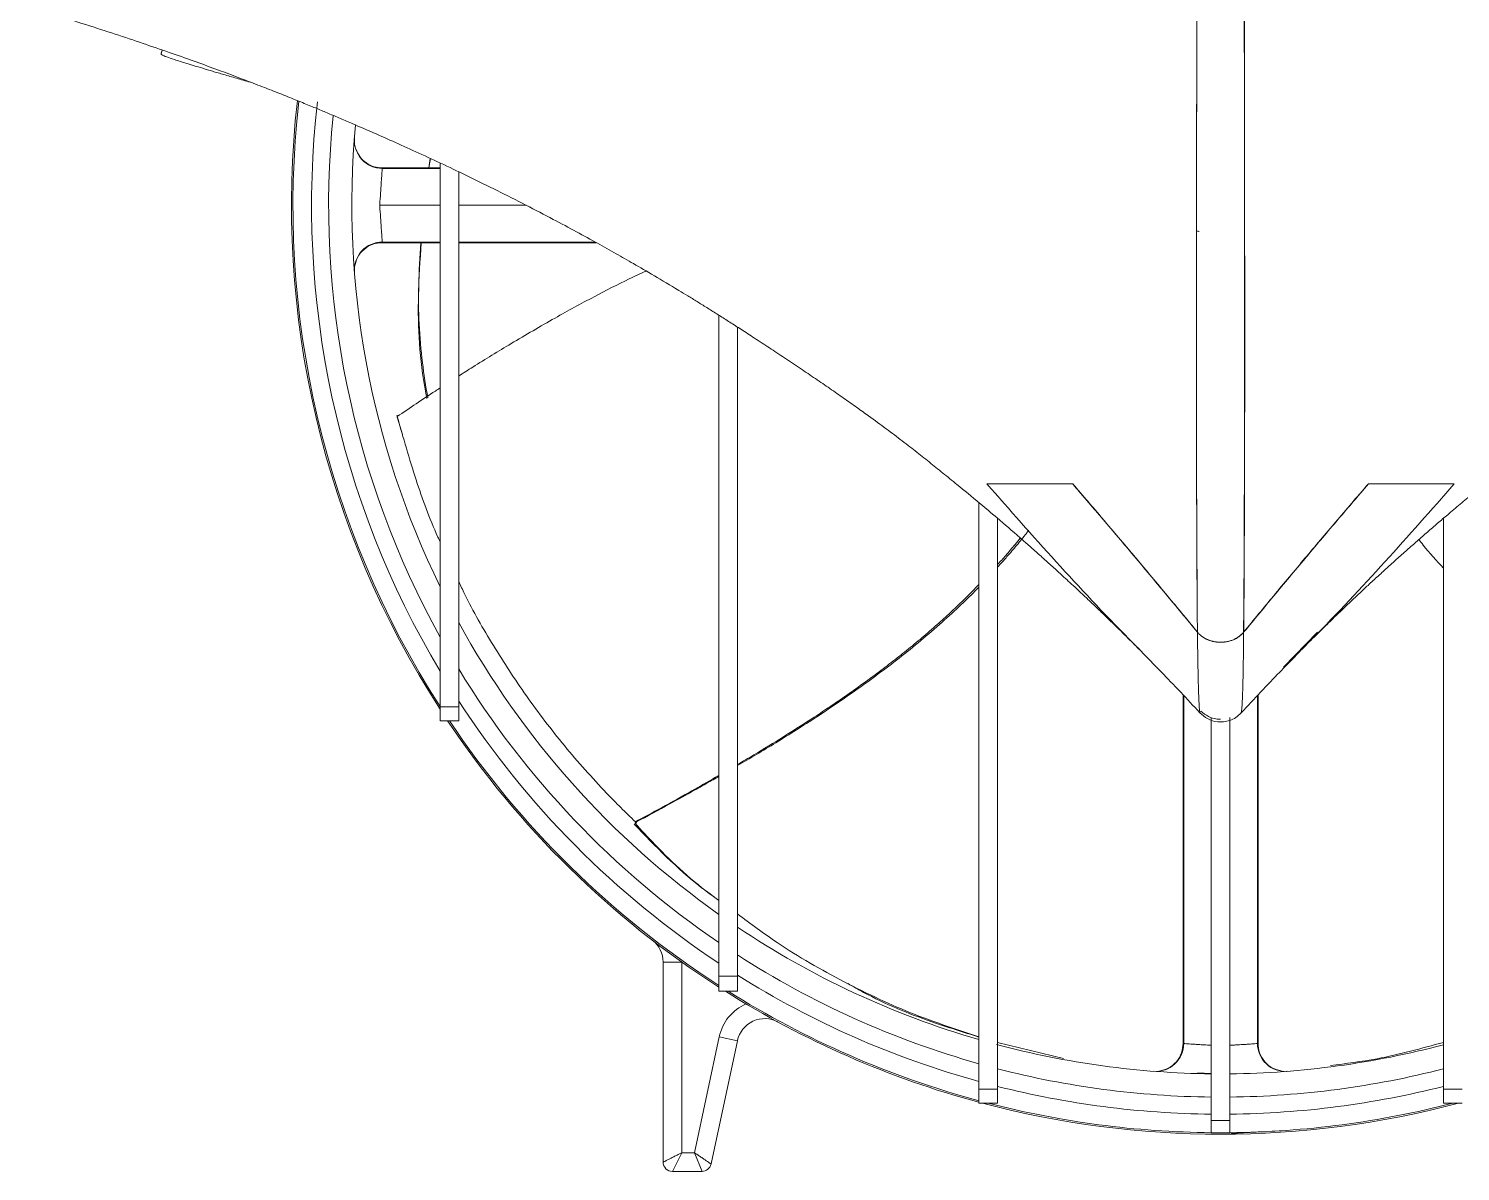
# Model space of a CAD drawing. Header units: millimetres. Extents: x 744 to 5705, y 930 to 4879.
# Drawn here: x 4350.9 to 4505, y 3302.5 to 3425.6 of the extents above; entities that cross this region are included whole.
import ezdxf

# ---------------------------------------------------------------- set-up
doc = ezdxf.new("R2010")
doc.units = ezdxf.units.MM
doc.header["$MEASUREMENT"] = 0

msp = doc.modelspace()

# ---------------------------------------------------------------- linework, layer by layer
at = {"color": 8, "linetype": 'Continuous', "lineweight": 15, "true_color": 0x808080}
for p, q in [((4365.12, 3422.82), (4365.23, 3423.25)), ((4385.93, 3413.67), (4385.92, 3413.59)), ((4395.15, 3410.51), (4388.92, 3410.51)), ((4388.65, 3406.54), (4395.15, 3406.54)), ((4397.15, 3406.54), (4404.4, 3406.54)), ((4388.92, 3402.58), (4395.15, 3402.58)), ((4388.93, 3402.51), (4388.92, 3402.58)), ((4397.15, 3402.58), (4411.84, 3402.58)), ((4475.19, 3316.31), (4475.19, 3353.77)), ((4483.12, 3316.31), (4483.12, 3353.77)), ((4483.19, 3316.32), (4483.12, 3316.31)), ((4476.68, 3313.16), (4478.15, 3313.09))]:
    msp.add_line(p, q, dxfattribs=at)
at = {"color": 7, "linetype": 'Continuous', "lineweight": 15, "true_color": 0xffffff}
for p, q in [((4365.14, 3422.91), (4365.22, 3423.25)), ((4385.94, 3413.81), (4385.95, 3413.67)), ((4395.15, 3410.58), (4388.92, 3410.58)), ((4394.08, 3411.58), (4393.93, 3410.58)), ((4393.95, 3410.58), (4394.12, 3411.57)), ((4395.15, 3411.09), (4395.15, 3352.55)), ((4397.15, 3410.13), (4397.15, 3352.55)), ((4379.17, 3408.54), (4379.15, 3408.54)), ((4379.15, 3404.54), (4379.17, 3404.54)), ((4476.84, 3403.71), (4476.56, 3403.78)), ((4388.93, 3402.51), (4395.15, 3402.51)), ((4397.15, 3402.51), (4411.96, 3402.51)), ((4385.92, 3399.5), (4385.92, 3399.46)), ((4425.15, 3394.71), (4425.15, 3323.57)), ((4427.15, 3393.43), (4427.15, 3323.57)), ((4391.1, 3381.86), (4390.57, 3383.63)), ((4454, 3376.54), (4463.24, 3376.54)), ((4454.02, 3376.54), (4454, 3376.54)), ((4463.24, 3376.54), (4456.45, 3376.54)), ((4495.06, 3376.54), (4495.07, 3376.54)), ((4495.06, 3376.54), (4495.07, 3376.54)), ((4495.07, 3376.54), (4495.06, 3376.54)), ((4495.07, 3376.54), (4502.01, 3376.54)), ((4504.31, 3376.54), (4499.62, 3376.54)), ((4502.09, 3376.54), (4504.31, 3376.54)), ((4453.15, 3374.52), (4453.15, 3311.4)), ((4455.15, 3372.83), (4455.15, 3311.4)), ((4503.15, 3372.85), (4503.15, 3311.4)), ((4476.67, 3360.58), (4476.73, 3360.52)), ((4476.75, 3360.5), (4476.67, 3360.58)), ((4481.64, 3360.58), (4481.57, 3360.51)), ((4481.59, 3360.53), (4481.64, 3360.58)), ((4485.91, 3356.82), (4489.6, 3360.58)), ((4475.12, 3353.83), (4475.12, 3316.31)), ((4483.19, 3316.32), (4483.19, 3353.83)), ((4397.15, 3352.55), (4395.15, 3352.55)), ((4395.15, 3352.55), (4395.15, 3351.05)), ((4397.15, 3352.55), (4397.15, 3351.05)), ((4481.36, 3351.92), (4481.36, 3351.92)), ((4397.15, 3351.05), (4395.15, 3351.05)), ((4477.72, 3351.59), (4477.85, 3351.5)), ((4478.15, 3351.4), (4478.15, 3308.03)), ((4480.15, 3351.4), (4480.15, 3308.03)), ((4419.15, 3325.06), (4421.15, 3325.06)), ((4419.15, 3325.06), (4419.15, 3303.54)), ((4421.15, 3325.08), (4421.15, 3325.06)), ((4421.15, 3325.06), (4421.15, 3304.54)), ((4427.15, 3323.57), (4425.15, 3323.57)), ((4425.15, 3323.57), (4425.15, 3321.93)), ((4427.15, 3323.57), (4427.15, 3321.93)), ((4427.15, 3321.93), (4425.15, 3321.93)), ((4422.54, 3304.54), (4425.19, 3317.03)), ((4427.14, 3316.61), (4424.32, 3303.34)), ((4425.19, 3317.03), (4427.14, 3316.61)), ((4455.15, 3316.42), (4462.26, 3314.69)), ((4486.2, 3313.31), (4486.24, 3313.31)), ((4455.15, 3311.4), (4453.15, 3311.4)), ((4453.15, 3311.4), (4453.15, 3309.88)), ((4455.15, 3311.4), (4455.15, 3309.88)), ((4505.15, 3311.4), (4503.15, 3311.4)), ((4503.15, 3311.4), (4503.15, 3309.88)), ((4455.15, 3309.88), (4453.15, 3309.88)), ((4505.15, 3309.88), (4503.15, 3309.88)), ((4480.15, 3308.03), (4478.15, 3308.03)), ((4478.15, 3308.03), (4478.15, 3306.7)), ((4480.15, 3308.03), (4480.15, 3306.7)), ((4480.15, 3306.7), (4478.15, 3306.7)), ((4480.31, 3306.61), (4485.69, 3306.92)), ((4420.15, 3302.54), (4421.15, 3304.54)), ((4422.54, 3304.54), (4421.15, 3304.54)), ((4422.54, 3304.54), (4423.34, 3302.54)), ((4423.34, 3302.54), (4420.15, 3302.54))]:
    msp.add_line(p, q, dxfattribs=at)
msp.add_lwpolyline([(4365.12, 3422.82), (4365.13, 3422.85), (4365.14, 3422.91)], dxfattribs=at)
for centre, radius, start, end in [((4479.15, 3406.54), 100, 173.547, 212.8599), ((4479.15, 3406.54), 99.84, 173.5699, 212.7199), ((4479.15, 3406.54), 97.84, 173.4694, 210.8491), ((4479.15, 3406.54), 93.5, 174.7115, 206.052), ((4388.92, 3413.51), 3, 175.5941, 270.0062), ((4388.92, 3399.58), 3, 89.9938, 184.4059), ((4479.15, 3406.54), 93.5, 208.7168, 234.7223), ((4479.15, 3406.54), 97.84, 213.0621, 236.5021), ((4479.15, 3406.54), 100, 213.7065, 237.3164), ((4479.15, 3406.54), 99.84, 213.7668, 237.2585), ((4479.15, 3406.54), 93.5, 236.2101, 253.8547), ((4416.15, 3325.06), 3, 0, 52.2911), ((4479.15, 3406.54), 97.84, 237.8955, 254.5895), ((4479.15, 3406.54), 100, 237.7946, 254.9299), ((4479.15, 3406.54), 99.84, 237.9381, 254.9056), ((4430.08, 3315.99), 5, 113.5547, 168), ((4430.08, 3315.99), 3, 61.5454, 168), ((4479.15, 3406.54), 93.5, 255.0452, 269.3872), ((4472.19, 3316.31), 3, 265.5941, 0.0062), ((4479.15, 3406.54), 93.5, 270.6128, 284.8734), ((4486.12, 3316.31), 3, 179.9938, 274.4059), ((4479.15, 3406.54), 97.84, 255.8009, 269.4144), ((4479.15, 3406.54), 97.84, 270.5856, 284.1991), ((4479.15, 3406.54), 100, 255.1549, 284.8451), ((4479.15, 3406.54), 99.84, 255.4992, 269.4261), ((4479.15, 3406.54), 99.84, 270.5739, 284.5008), ((4420.15, 3303.54), 1, 180, 270), ((4423.34, 3303.54), 1, 270, 348)]:
    msp.add_arc(centre, radius, start, end, dxfattribs=at)
at = {"color": 8, "linetype": 'Continuous', "lineweight": 15, "true_color": 0x808080}
for start, end in [(174.241, 208.955), (211.3322, 235.7711), (237.2028, 254.2861), (255.5225, 269.4032), (270.5968, 284.4775)]:
    msp.add_arc((4479.15, 3406.54), 96, start, end, dxfattribs=at)
at = {"color": 7, "linetype": 'Continuous', "lineweight": 15, "true_color": 0xffffff}
for points, knots in [([(4476.67, 3532.71), (4476.67, 3526.84), (4476.67, 3515.09), (4476.67, 3497.58), (4476.66, 3480.28), (4476.64, 3464.52), (4476.62, 3450.38), (4476.61, 3437.85), (4476.59, 3425.9), (4476.58, 3415.08), (4476.57, 3405.49), (4476.56, 3397.11), (4476.56, 3389.66), (4476.56, 3383.15), (4476.57, 3377.56), (4476.59, 3372.84), (4476.6, 3368.87), (4476.62, 3365.58), (4476.64, 3363.33), (4476.65, 3362.3), (4476.65, 3362.01)], [0, 0, 0, 0, 0.072249, 0.144528, 0.216849, 0.289158, 0.34596, 0.40282, 0.459872, 0.516822, 0.568247, 0.619541, 0.67094, 0.722681, 0.774635, 0.826244, 0.877669, 0.929036, 0.980428, 1, 1, 1, 1]), ([(4476.67, 3532.71), (4476.67, 3532.38), (4476.67, 3531.73), (4476.67, 3530.41), (4476.67, 3528.76), (4476.67, 3526.79), (4476.67, 3524.16), (4476.67, 3520.87), (4476.67, 3517.04), (4476.67, 3513.1), (4476.67, 3507.87), (4476.67, 3501.24), (4476.67, 3493.45), (4476.66, 3483.12), (4476.65, 3470.86), (4476.63, 3455.9), (4476.62, 3443.96), (4476.6, 3434.25), (4476.59, 3425.26), (4476.58, 3416.51), (4476.57, 3408.12), (4476.56, 3401.99), (4476.56, 3396.11), (4476.56, 3389.99), (4476.56, 3383.6), (4476.57, 3378.51), (4476.58, 3374.67), (4476.59, 3371.88), (4476.6, 3369.37), (4476.62, 3367.2), (4476.63, 3365.26), (4476.64, 3363.9), (4476.65, 3362.97), (4476.65, 3362.4), (4476.65, 3361.8), (4476.66, 3361.19), (4476.66, 3360.79), (4476.67, 3360.58)], [0, 0, 0, 0, 0.003921, 0.007842, 0.015685, 0.023527, 0.031369, 0.047054, 0.062739, 0.077172, 0.094107, 0.125475, 0.156842, 0.188209, 0.250915, 0.307596, 0.376129, 0.406152, 0.438862, 0.501471, 0.535223, 0.572435, 0.60585, 0.643329, 0.695381, 0.750697, 0.779452, 0.813108, 0.845464, 0.875343, 0.905632, 0.937603, 0.948085, 0.959565, 0.972045, 0.985523, 1, 1, 1, 1]), ([(4481.63, 3360.58), (4481.63, 3360.7), (4481.63, 3360.92), (4481.64, 3361.27), (4481.64, 3361.61), (4481.64, 3361.95), (4481.65, 3362.28), (4481.65, 3362.6), (4481.65, 3362.92), (4481.65, 3363.23), (4481.66, 3363.99), (4481.67, 3365.26), (4481.68, 3367.2), (4481.69, 3369.37), (4481.7, 3371.88), (4481.71, 3374.67), (4481.72, 3378.39), (4481.73, 3383.19), (4481.74, 3389.26), (4481.74, 3395.29), (4481.73, 3401.41), (4481.73, 3407.8), (4481.72, 3416.39), (4481.71, 3425.26), (4481.69, 3434.25), (4481.68, 3443.96), (4481.67, 3455.9), (4481.65, 3470.86), (4481.64, 3483.12), (4481.63, 3493.45), (4481.63, 3501.24), (4481.62, 3507.87), (4481.62, 3513.1), (4481.62, 3517.04), (4481.62, 3520.87), (4481.62, 3524.16), (4481.62, 3526.79), (4481.62, 3528.76), (4481.62, 3530.41), (4481.62, 3531.73), (4481.62, 3532.38), (4481.62, 3532.71)], [0, 0, 0, 0, 0.008166, 0.016024, 0.023573, 0.030814, 0.037748, 0.044372, 0.050689, 0.056697, 0.062397, 0.094368, 0.124657, 0.154535, 0.186892, 0.220547, 0.249303, 0.301022, 0.349562, 0.38911, 0.424027, 0.463091, 0.498531, 0.561139, 0.593848, 0.623872, 0.692405, 0.749086, 0.811791, 0.843159, 0.874525, 0.905893, 0.922828, 0.937261, 0.952946, 0.968631, 0.976473, 0.984315, 0.992158, 0.996079, 1, 1, 1, 1]), ([(4481.64, 3360.58), (4481.65, 3361.46), (4481.66, 3362.43), (4481.68, 3364.64), (4481.69, 3365.86), (4481.7, 3368.63), (4481.71, 3370.17), (4481.72, 3373.62), (4481.73, 3375.54), (4481.74, 3378.76), (4481.74, 3379.9), (4481.74, 3381.69), (4481.74, 3382.3), (4481.74, 3383.56), (4481.75, 3384.2), (4481.75, 3387.48), (4481.75, 3390.34), (4481.75, 3396.53), (4481.75, 3399.87), (4481.74, 3407.03), (4481.74, 3410.84), (4481.73, 3416.9), (4481.73, 3418.97), (4481.72, 3422.15), (4481.72, 3423.23), (4481.72, 3425.4), (4481.72, 3426.5), (4481.71, 3432.05), (4481.7, 3436.62), (4481.69, 3446.01), (4481.69, 3450.82), (4481.67, 3460.59), (4481.67, 3465.57), (4481.66, 3475.63), (4481.65, 3480.73), (4481.65, 3490.99), (4481.64, 3496.16), (4481.64, 3506.55), (4481.64, 3511.76), (4481.64, 3522.22), (4481.64, 3527.46), (4481.64, 3532.71)], [0, 0, 0, 0, 0.0625, 0.0625, 0.125, 0.125, 0.1875, 0.1875, 0.25, 0.25, 0.28125, 0.28125, 0.296875, 0.296875, 0.3125, 0.3125, 0.375, 0.375, 0.4375, 0.4375, 0.5, 0.5, 0.53125, 0.53125, 0.546875, 0.546875, 0.5625, 0.5625, 0.625, 0.625, 0.6875, 0.6875, 0.75, 0.75, 0.8125, 0.8125, 0.875, 0.875, 0.9375, 0.9375, 1, 1, 1, 1]), ([(4350.86, 3427.86), (4351.79, 3427.58), (4353.86, 3426.97), (4356.97, 3426), (4360.15, 3424.97), (4363.15, 3423.97), (4365.95, 3423.01), (4368.56, 3422.09), (4370.98, 3421.21), (4373.22, 3420.37), (4375.29, 3419.58), (4377.21, 3418.84), (4378.95, 3418.14), (4380.51, 3417.51), (4381.9, 3416.94), (4383.12, 3416.43), (4384.41, 3415.88), (4386.01, 3415.2), (4387.97, 3414.35), (4390.33, 3413.3), (4392.85, 3412.16), (4395.51, 3410.93), (4398.32, 3409.58), (4401.26, 3408.14), (4404.38, 3406.56), (4407.27, 3405.05), (4409.83, 3403.68), (4412.1, 3402.44), (4414.1, 3401.32), (4415.91, 3400.29), (4418.18, 3398.97), (4420.21, 3397.76), (4421.8, 3396.79), (4422.8, 3396.18), (4423.84, 3395.53), (4424.92, 3394.85), (4426.05, 3394.14), (4427.17, 3393.42), (4428.55, 3392.53), (4430.07, 3391.53), (4431.74, 3390.43), (4433.59, 3389.2), (4435.2, 3388.11), (4436.77, 3387.04), (4438.26, 3386), (4439.69, 3385), (4441.3, 3383.85), (4443.01, 3382.59), (4444.76, 3381.28), (4446.37, 3380.03), (4447.76, 3378.92), (4449.24, 3377.73), (4451.03, 3376.28), (4453.15, 3374.53), (4455.63, 3372.44), (4457.7, 3370.65), (4459.25, 3369.27), (4460.33, 3368.31), (4461.42, 3367.32), (4462.4, 3366.42), (4463.31, 3365.59), (4464.1, 3364.85), (4464.93, 3364.07), (4465.85, 3363.19), (4466.97, 3362.12), (4468.28, 3360.84), (4469.46, 3359.67), (4470.17, 3358.96), (4470.37, 3358.75)], [0, 0, 0, 0, 0.022429, 0.050075, 0.076754, 0.102471, 0.127232, 0.150625, 0.173105, 0.194676, 0.215341, 0.235499, 0.254721, 0.273011, 0.290372, 0.306993, 0.323572, 0.340176, 0.366168, 0.39222, 0.418336, 0.444517, 0.470767, 0.497088, 0.523463, 0.549292, 0.573082, 0.596138, 0.618461, 0.640339, 0.662662, 0.685502, 0.693155, 0.700866, 0.708636, 0.716464, 0.724352, 0.732168, 0.739454, 0.746179, 0.751752, 0.757081, 0.762785, 0.768916, 0.775481, 0.782484, 0.789927, 0.801799, 0.814659, 0.828514, 0.843252, 0.857823, 0.871984, 0.893405, 0.913812, 0.933204, 0.940959, 0.948063, 0.954474, 0.960192, 0.963433, 0.966831, 0.970815, 0.975388, 0.980553, 0.988003, 0.996425, 1, 1, 1, 1]), ([(4487.7, 3358.52), (4487.79, 3358.62), (4488.35, 3359.19), (4489.38, 3360.21), (4490.73, 3361.54), (4491.96, 3362.73), (4493.08, 3363.8), (4494.07, 3364.73), (4495.11, 3365.71), (4496.18, 3366.69), (4497.23, 3367.65), (4498.31, 3368.62), (4499.39, 3369.58), (4500.47, 3370.53), (4501.57, 3371.49), (4502.66, 3372.43), (4503.85, 3373.44), (4505.13, 3374.51), (4506.48, 3375.64), (4507.82, 3376.74), (4509.14, 3377.8), (4510.44, 3378.85), (4511.66, 3379.82), (4513.03, 3380.88), (4514.51, 3382.01), (4516.09, 3383.19), (4517.79, 3384.42), (4519.6, 3385.7), (4521.53, 3387.04), (4523.53, 3388.41), (4525.76, 3389.9), (4527.9, 3391.32), (4529.57, 3392.42), (4531.07, 3393.39), (4532.26, 3394.15), (4533.45, 3394.9), (4534.91, 3395.82), (4536.59, 3396.85), (4538.39, 3397.94), (4539.99, 3398.89), (4541.29, 3399.65), (4542.34, 3400.26), (4543.16, 3400.73), (4544.01, 3401.21), (4545, 3401.77), (4546.16, 3402.41), (4547.49, 3403.15), (4548.94, 3403.94), (4550.5, 3404.78), (4552.19, 3405.66), (4553.83, 3406.51), (4555.39, 3407.31), (4556.87, 3408.06), (4558.4, 3408.81), (4559.94, 3409.57), (4561.47, 3410.3), (4562.96, 3411.01), (4564.59, 3411.77), (4566.34, 3412.57), (4568.2, 3413.41), (4569.98, 3414.2), (4571.81, 3415), (4573.64, 3415.78), (4575.42, 3416.53), (4577.06, 3417.21), (4578.56, 3417.82), (4579.92, 3418.36), (4580.97, 3418.78), (4581.76, 3419.08), (4582.32, 3419.3), (4582.84, 3419.5), (4583.32, 3419.69), (4583.8, 3419.88), (4584.34, 3420.08), (4584.97, 3420.32), (4585.71, 3420.6), (4586.55, 3420.91), (4587.47, 3421.26), (4588.49, 3421.63), (4589.55, 3422.01), (4590.66, 3422.41), (4591.81, 3422.82), (4593.03, 3423.24), (4594.32, 3423.69), (4595.69, 3424.15), (4597.13, 3424.63), (4598.69, 3425.15), (4600.39, 3425.69), (4602.22, 3426.27), (4604.14, 3426.86), (4605.89, 3427.39), (4607, 3427.72), (4607.45, 3427.85)], [0, 0, 0, 0, 0.001502, 0.009284, 0.016209, 0.022354, 0.027721, 0.032315, 0.036139, 0.041006, 0.046488, 0.052585, 0.059801, 0.067576, 0.075548, 0.083703, 0.09204, 0.10294, 0.114136, 0.12563, 0.137421, 0.149509, 0.161789, 0.173495, 0.184481, 0.19475, 0.204308, 0.213159, 0.221312, 0.228775, 0.235557, 0.241707, 0.248442, 0.25578, 0.263688, 0.271602, 0.279357, 0.293723, 0.307514, 0.320734, 0.333387, 0.342933, 0.352154, 0.361696, 0.371848, 0.384732, 0.398482, 0.413099, 0.428583, 0.444933, 0.462151, 0.47546, 0.489246, 0.503509, 0.517914, 0.531881, 0.545401, 0.558475, 0.575721, 0.592123, 0.60768, 0.622394, 0.638984, 0.65466, 0.66942, 0.683265, 0.696193, 0.708204, 0.714368, 0.720259, 0.725876, 0.731219, 0.736587, 0.742704, 0.749601, 0.75809, 0.767526, 0.777909, 0.789241, 0.801523, 0.813513, 0.826291, 0.839858, 0.854214, 0.869363, 0.885304, 0.902041, 0.921371, 0.941669, 0.962936, 0.985175, 1, 1, 1, 1]), ([(4374.97, 3419.7), (4374.89, 3419.73), (4374.51, 3419.84), (4373.71, 3420.07), (4372.74, 3420.35), (4371.86, 3420.61), (4371.24, 3420.79), (4370.66, 3420.96), (4370.11, 3421.13), (4369.08, 3421.43), (4367.77, 3421.83), (4366.5, 3422.23), (4365.67, 3422.52), (4365.19, 3422.72), (4365.15, 3422.79), (4365.12, 3422.82)], [0, 0, 0, 0, 0.00982, 0.045574, 0.117085, 0.152839, 0.188593, 0.224347, 0.260101, 0.295855, 0.438891, 0.581923, 0.724951, 0.862437, 1, 1, 1, 1]), ([(4388.93, 3410.56), (4388.64, 3410.58), (4388.03, 3410.63), (4387.18, 3411.06), (4386.46, 3411.73), (4386.2, 3412.32), (4386.07, 3412.62)], [0, 0, 0, 0, 0.232655, 0.484208, 0.744261, 1, 1, 1, 1]), ([(4388.65, 3406.54), (4388.65, 3406.65), (4388.66, 3406.75), (4388.67, 3406.97), (4388.68, 3407.1), (4388.71, 3407.38), (4388.72, 3407.54), (4388.74, 3407.85), (4388.75, 3408.02), (4388.77, 3408.32), (4388.78, 3408.45), (4388.8, 3408.71), (4388.8, 3408.83), (4388.82, 3409.16), (4388.84, 3409.35), (4388.86, 3409.67), (4388.87, 3409.8), (4388.89, 3410.03), (4388.89, 3410.13), (4388.91, 3410.37), (4388.92, 3410.46), (4388.92, 3410.51)], [0, 0, 0, 0, 0.0625, 0.0625, 0.125, 0.125, 0.1875, 0.1875, 0.25, 0.25, 0.3125, 0.3125, 0.375, 0.375, 0.5, 0.5, 0.625, 0.625, 0.75, 0.75, 1, 1, 1, 1]), ([(4388.92, 3402.58), (4388.92, 3402.62), (4388.91, 3402.72), (4388.89, 3402.96), (4388.89, 3403.06), (4388.87, 3403.29), (4388.86, 3403.42), (4388.84, 3403.74), (4388.82, 3403.93), (4388.8, 3404.26), (4388.8, 3404.38), (4388.78, 3404.64), (4388.77, 3404.78), (4388.75, 3405.08), (4388.74, 3405.24), (4388.72, 3405.55), (4388.71, 3405.71), (4388.68, 3405.99), (4388.67, 3406.12), (4388.66, 3406.34), (4388.65, 3406.44), (4388.65, 3406.54)], [0, 0, 0, 0, 0.25, 0.25, 0.375, 0.375, 0.5, 0.5, 0.625, 0.625, 0.6875, 0.6875, 0.75, 0.75, 0.8125, 0.8125, 0.875, 0.875, 0.9375, 0.9375, 1, 1, 1, 1]), ([(4476.84, 3403.71), (4476.81, 3403.72), (4476.72, 3403.74), (4476.63, 3403.76), (4476.56, 3403.78)], [0, 0, 0, 0, 0.295499, 1, 1, 1, 1]), ([(4385.94, 3399.92), (4386.02, 3400.26), (4386.18, 3400.95), (4386.91, 3401.84), (4387.9, 3402.42), (4388.59, 3402.48), (4388.93, 3402.51)], [0, 0, 0, 0, 0.250169, 0.504709, 0.756637, 1, 1, 1, 1]), ([(4393.73, 3385.74), (4393.68, 3386), (4392.93, 3389.65), (4392.64, 3395.3), (4392.99, 3400.63), (4393.11, 3402.51)], [0, 0, 0, 0, 0.04725, 0.663494, 1, 1, 1, 1]), ([(4393.08, 3402.51), (4392.98, 3400.98), (4392.7, 3396.68), (4392.96, 3391.06), (4393.61, 3387.06), (4393.82, 3385.8)], [0, 0, 0, 0, 0.274018, 0.772024, 1, 1, 1, 1]), ([(4417.34, 3399.46), (4416.73, 3399.18), (4414.83, 3398.31), (4411.56, 3396.62), (4407.31, 3394.31), (4402.97, 3391.77), (4399.52, 3389.67), (4397.66, 3388.48), (4397.15, 3388.15)], [0, 0, 0, 0, 0.0872269, 0.2707816, 0.4777736, 0.7143544, 0.9225386, 1, 1, 1, 1]), ([(4395.15, 3386.87), (4394.98, 3386.76), (4393.42, 3385.76), (4391.89, 3384.72), (4390.53, 3383.79)], [0, 0, 0, 0, 0.110086, 1, 1, 1, 1]), ([(4390.53, 3383.8), (4390.52, 3383.81), (4390.52, 3383.84), (4390.51, 3383.88), (4390.5, 3383.9), (4390.5, 3383.9), (4390.51, 3383.87), (4390.52, 3383.83), (4390.53, 3383.8), (4390.53, 3383.79)], [0, 0, 0, 0, 0.101186, 0.266217, 0.421193, 0.571011, 0.722059, 0.879723, 1, 1, 1, 1]), ([(4390.53, 3383.79), (4391.18, 3381.52), (4392.41, 3377.2), (4394.04, 3372.68), (4395.07, 3370.48), (4395.15, 3370.31)], [0, 0, 0, 0, 0.504866, 0.961434, 1, 1, 1, 1]), ([(4390.57, 3383.63), (4390.56, 3383.65), (4390.55, 3383.7), (4390.54, 3383.75), (4390.53, 3383.77)], [0, 0, 0, 0, 0.510251, 1, 1, 1, 1]), ([(4470.65, 3358.5), (4470.19, 3358.96), (4467.01, 3362.15), (4461.39, 3368.15), (4456.46, 3373.75), (4454, 3376.54)], [0, 0, 0, 0, 0.077407, 0.538596, 1, 1, 1, 1]), ([(4456.22, 3376.54), (4456.14, 3376.54), (4455.67, 3376.54), (4454.91, 3376.54), (4454.31, 3376.54), (4454, 3376.54)], [0, 0, 0, 0, 0.082726, 0.529405, 1, 1, 1, 1]), ([(4463.24, 3376.54), (4462.89, 3376.54), (4462.18, 3376.54), (4461.18, 3376.54), (4460.25, 3376.54), (4459.37, 3376.54), (4458.56, 3376.54), (4457.81, 3376.54), (4457.09, 3376.54), (4456.67, 3376.54), (4456.45, 3376.54)], [0, 0, 0, 0, 0.118974, 0.2437585, 0.3743446, 0.4956329, 0.6198378, 0.7490635, 0.8683989, 1, 1, 1, 1]), ([(4463.24, 3376.54), (4463, 3376.54), (4462.5, 3376.54), (4461.8, 3376.54), (4461.1, 3376.54), (4460.43, 3376.54), (4459.87, 3376.54), (4459.42, 3376.54), (4459.06, 3376.54), (4458.83, 3376.54), (4458.72, 3376.54)], [0, 0, 0, 0, 0.1383849, 0.2815288, 0.4294278, 0.5820763, 0.7287808, 0.8210974, 0.9151779, 1, 1, 1, 1]), ([(4476.67, 3360.58), (4476.13, 3361.23), (4475.06, 3362.54), (4473.42, 3364.51), (4471.73, 3366.53), (4469.51, 3369.19), (4466.68, 3372.53), (4464.41, 3375.19), (4463.24, 3376.54)], [0, 0, 0, 0, 0.121166, 0.244897, 0.371179, 0.500001, 0.744044, 1, 1, 1, 1]), ([(4463.24, 3376.54), (4463.79, 3375.91), (4464.88, 3374.63), (4466.53, 3372.7), (4468.19, 3370.75), (4469.86, 3368.77), (4471.55, 3366.76), (4473.24, 3364.72), (4474.95, 3362.66), (4476.09, 3361.28), (4476.67, 3360.58)], [0, 0, 0, 0, 0.119557, 0.240667, 0.363333, 0.487554, 0.61333, 0.740663, 0.869553, 1, 1, 1, 1]), ([(4476.67, 3360.58), (4476.09, 3361.28), (4474.91, 3362.71), (4473.12, 3364.87), (4471.26, 3367.1), (4469.35, 3369.38), (4467.37, 3371.72), (4465.33, 3374.11), (4463.94, 3375.73), (4463.24, 3376.54)], [0, 0, 0, 0, 0.13158, 0.266945, 0.406083, 0.548976, 0.695609, 0.845958, 1, 1, 1, 1]), ([(4476.67, 3360.58), (4476.09, 3361.28), (4474.95, 3362.66), (4473.24, 3364.72), (4471.55, 3366.76), (4469.86, 3368.77), (4468.19, 3370.75), (4466.53, 3372.7), (4464.88, 3374.63), (4463.79, 3375.91), (4463.24, 3376.54)], [0, 0, 0, 0, 0.130444, 0.259331, 0.386663, 0.512439, 0.63666, 0.759327, 0.88044, 1, 1, 1, 1]), ([(4495.06, 3376.54), (4494.46, 3375.86), (4493.3, 3374.5), (4491.58, 3372.49), (4489.91, 3370.52), (4487.67, 3367.86), (4484.91, 3364.56), (4482.71, 3361.89), (4481.63, 3360.58)], [0, 0, 0, 0, 0.129443, 0.255933, 0.379456, 0.5, 0.754794, 1, 1, 1, 1]), ([(4495.07, 3376.54), (4494.48, 3375.86), (4493.31, 3374.5), (4491.59, 3372.49), (4489.92, 3370.52), (4487.69, 3367.86), (4484.92, 3364.56), (4482.72, 3361.89), (4481.64, 3360.58)], [0, 0, 0, 0, 0.12946, 0.255956, 0.379473, 0.5, 0.755103, 1, 1, 1, 1]), ([(4481.64, 3360.58), (4482.22, 3361.28), (4483.36, 3362.66), (4485.07, 3364.72), (4486.76, 3366.76), (4488.45, 3368.77), (4490.12, 3370.75), (4491.78, 3372.7), (4493.43, 3374.63), (4494.52, 3375.91), (4495.07, 3376.54)], [0, 0, 0, 0, 0.130447, 0.259337, 0.38667, 0.512446, 0.636667, 0.759332, 0.880443, 1, 1, 1, 1]), ([(4495.07, 3376.54), (4494.52, 3375.91), (4493.43, 3374.63), (4491.78, 3372.7), (4490.12, 3370.75), (4488.45, 3368.77), (4486.76, 3366.76), (4485.07, 3364.72), (4483.36, 3362.66), (4482.22, 3361.28), (4481.64, 3360.58)], [0, 0, 0, 0, 0.119558, 0.240669, 0.363335, 0.487556, 0.613332, 0.740665, 0.869554, 1, 1, 1, 1]), ([(4487.66, 3358.5), (4488.12, 3358.96), (4491.3, 3362.15), (4496.91, 3368.15), (4501.85, 3373.75), (4504.31, 3376.54)], [0, 0, 0, 0, 0.077407, 0.538595, 1, 1, 1, 1]), ([(4504.31, 3376.54), (4504.23, 3376.54), (4504.08, 3376.54), (4503.83, 3376.54), (4503.57, 3376.54), (4503.31, 3376.54), (4503.04, 3376.54), (4502.77, 3376.54), (4502.49, 3376.54), (4502.21, 3376.54), (4501.92, 3376.54), (4501.62, 3376.54), (4501.32, 3376.54), (4501.01, 3376.54), (4500.43, 3376.54), (4499.53, 3376.54), (4498.46, 3376.54), (4497.6, 3376.54), (4496.99, 3376.54), (4496.36, 3376.54), (4495.73, 3376.54), (4495.29, 3376.54), (4495.07, 3376.54)], [0, 0, 0, 0, 0.041738, 0.08293, 0.123575, 0.163674, 0.203227, 0.242234, 0.280696, 0.318612, 0.355982, 0.392807, 0.429087, 0.464822, 0.500012, 0.628926, 0.750003, 0.8029, 0.85435, 0.904351, 0.952901, 1, 1, 1, 1]), ([(4502.01, 3376.54), (4501.95, 3376.54), (4501.81, 3376.54), (4501.57, 3376.54), (4501.28, 3376.54), (4500.99, 3376.54), (4500.53, 3376.54), (4500.09, 3376.54), (4499.71, 3376.54), (4499.62, 3376.54)], [0, 0, 0, 0, 0.077042, 0.206394, 0.333916, 0.459609, 0.583471, 0.90411, 1, 1, 1, 1]), ([(4458.51, 3371.55), (4458.42, 3371.44), (4458, 3370.9), (4457.23, 3369.95), (4456.26, 3368.82), (4455.57, 3368.03), (4455.23, 3367.66), (4455.15, 3367.58)], [0, 0, 0, 0, 0.079532, 0.394372, 0.706739, 0.936628, 1, 1, 1, 1]), ([(4455.15, 3367.87), (4455.45, 3368.19), (4456.09, 3368.9), (4456.9, 3369.86), (4457.41, 3370.49), (4457.6, 3370.73)], [0, 0, 0, 0, 0.3479305, 0.7636029, 1, 1, 1, 1]), ([(4500.5, 3370.56), (4500.65, 3370.36), (4501.47, 3369.27), (4502.4, 3368.28), (4503.15, 3367.48)], [0, 0, 0, 0, 0.183515, 1, 1, 1, 1]), ([(4397.15, 3366.04), (4397.36, 3365.59), (4398.44, 3363.26), (4400.84, 3359.12), (4404.39, 3353.64), (4408.46, 3348.33), (4411.97, 3344.37), (4414.59, 3341.69), (4415.65, 3340.68), (4416.17, 3340.17)], [0, 0, 0, 0, 0.047713, 0.249641, 0.451551, 0.659903, 0.868132, 0.933891, 1, 1, 1, 1]), ([(4427.15, 3346.33), (4427.74, 3346.68), (4429.4, 3347.65), (4432.02, 3349.26), (4434.62, 3350.92), (4436.58, 3352.2), (4438.21, 3353.31), (4439.96, 3354.53), (4441.86, 3355.91), (4443.68, 3357.29), (4445.36, 3358.61), (4447.02, 3359.98), (4448.6, 3361.34), (4450.3, 3362.88), (4451.81, 3364.32), (4452.8, 3365.36), (4453.15, 3365.73)], [0, 0, 0, 0, 0.062787, 0.178066, 0.283144, 0.348389, 0.39404, 0.465952, 0.545211, 0.610536, 0.676199, 0.742184, 0.808476, 0.868332, 0.953329, 1, 1, 1, 1]), ([(4453.15, 3365.45), (4453.08, 3365.37), (4452.45, 3364.72), (4451.14, 3363.45), (4448.4, 3360.91), (4444.69, 3357.83), (4440.16, 3354.48), (4435.72, 3351.46), (4432.08, 3349.16), (4429.22, 3347.43), (4427.84, 3346.61), (4427.16, 3346.22), (4427.15, 3346.21)], [0, 0, 0, 0, 0.010082, 0.083084, 0.168265, 0.353926, 0.527889, 0.690062, 0.851343, 0.927163, 0.999684, 1, 1, 1, 1]), ([(4476.67, 3360.58), (4476.7, 3360.55), (4476.75, 3360.48), (4476.85, 3360.38), (4476.95, 3360.29), (4477.05, 3360.2), (4477.16, 3360.12), (4477.26, 3360.05), (4477.38, 3359.98), (4477.49, 3359.91), (4477.67, 3359.81), (4477.94, 3359.7), (4478.32, 3359.59), (4478.73, 3359.52), (4479.16, 3359.49), (4479.6, 3359.52), (4480, 3359.59), (4480.38, 3359.7), (4480.7, 3359.84), (4480.98, 3360), (4481.22, 3360.17), (4481.45, 3360.36), (4481.58, 3360.51), (4481.64, 3360.58)], [0, 0, 0, 0, 0.03208, 0.063072, 0.092989, 0.121846, 0.149657, 0.176439, 0.202211, 0.226994, 0.250815, 0.315862, 0.375917, 0.439835, 0.501392, 0.562259, 0.625533, 0.68535, 0.750143, 0.804913, 0.864675, 0.929648, 1, 1, 1, 1]), ([(4480.01, 3359.6), (4480.01, 3359.6), (4479.88, 3359.56), (4479.59, 3359.52), (4479.16, 3359.49), (4478.72, 3359.52), (4478.17, 3359.62), (4477.58, 3359.84), (4477.19, 3360.07), (4477.05, 3360.21), (4477.04, 3360.21)], [0, 0, 0, 0, 0.003025, 0.127959, 0.249097, 0.370404, 0.495785, 0.741353, 0.986651, 1, 1, 1, 1]), ([(4477.76, 3359.8), (4477.7, 3359.81), (4477.64, 3359.83), (4477.6, 3359.85), (4477.6, 3359.85)], [0, 0, 0, 0, 0.993928, 1, 1, 1, 1]), ([(4478.29, 3359.61), (4478.3, 3359.6), (4478.42, 3359.56), (4478.73, 3359.52), (4479.16, 3359.49), (4479.6, 3359.52), (4479.87, 3359.57), (4480, 3359.6)], [0, 0, 0, 0, 0.01445, 0.265067, 0.508228, 0.753992, 1, 1, 1, 1]), ([(4479.99, 3359.6), (4479.86, 3359.57), (4479.59, 3359.52), (4479.16, 3359.49), (4478.73, 3359.52), (4478.43, 3359.56), (4478.31, 3359.6), (4478.3, 3359.6)], [0, 0, 0, 0, 0.249464, 0.493838, 0.738878, 0.993397, 1, 1, 1, 1]), ([(4481.48, 3360.42), (4481.39, 3360.34), (4481.19, 3360.13), (4480.89, 3359.91), (4480.63, 3359.82), (4480.58, 3359.81)], [0, 0, 0, 0, 0.379811, 0.899221, 1, 1, 1, 1]), ([(4480.63, 3359.83), (4480.66, 3359.83), (4480.81, 3359.89), (4480.92, 3359.97), (4481, 3360.04)], [0, 0, 0, 0, 0.166625, 1, 1, 1, 1]), ([(4481.48, 3360.42), (4481.41, 3360.34), (4481.29, 3360.2), (4481.09, 3360.09), (4481, 3360.04)], [0, 0, 0, 0, 0.55629, 1, 1, 1, 1]), ([(4470.63, 3358.49), (4470.86, 3358.26), (4471.38, 3357.73), (4472.71, 3356.37), (4474.72, 3354.27), (4476.23, 3352.65), (4476.93, 3351.9)], [0, 0, 0, 0, 0.213145, 0.485541, 0.759434, 1, 1, 1, 1]), ([(4481.38, 3351.9), (4482.08, 3352.65), (4483.59, 3354.27), (4485.59, 3356.37), (4486.93, 3357.73), (4487.45, 3358.26), (4487.68, 3358.49)], [0, 0, 0, 0, 0.240563, 0.514457, 0.786854, 1, 1, 1, 1]), ([(4476.93, 3351.9), (4477.19, 3351.67), (4477.73, 3351.18), (4478.67, 3350.91), (4479.5, 3350.91), (4480.17, 3351.06), (4480.83, 3351.38), (4481.19, 3351.72), (4481.38, 3351.9)], [0, 0, 0, 0, 0.2029759, 0.4367484, 0.5658842, 0.702808, 0.847515, 1, 1, 1, 1]), ([(4478.48, 3351.29), (4478.47, 3351.29), (4478.23, 3351.33), (4477.65, 3351.57), (4477.28, 3351.87), (4477.03, 3352.07)], [0, 0, 0, 0, 0.014455, 0.346078, 1, 1, 1, 1]), ([(4478.48, 3351.29), (4478.58, 3351.27), (4478.8, 3351.23), (4479.03, 3351.2), (4479.15, 3351.21), (4479.15, 3351.21)], [0, 0, 0, 0, 0.4816881, 0.9898206, 1, 1, 1, 1]), ([(4416.17, 3340.17), (4416.97, 3340.6), (4418.9, 3341.64), (4421.66, 3343.17), (4423.85, 3344.41), (4424.92, 3345.03), (4425.15, 3345.16)], [0, 0, 0, 0, 0.263568, 0.639525, 0.920773, 1, 1, 1, 1]), ([(4425.15, 3345.06), (4425.07, 3345.01), (4424.75, 3344.82), (4423.87, 3344.33), (4422.2, 3343.38), (4419.55, 3341.91), (4417.44, 3340.78), (4416.23, 3340.12)], [0, 0, 0, 0, 0.027576, 0.110011, 0.29683, 0.593534, 1, 1, 1, 1]), ([(4425.15, 3331.72), (4424.52, 3332.18), (4421.19, 3334.57), (4418.34, 3337.53), (4416.03, 3339.92)], [0, 0, 0, 0, 0.1915703, 1, 1, 1, 1]), ([(4416.09, 3340.06), (4416.81, 3339.27), (4419.42, 3336.41), (4422.49, 3333.62), (4424.96, 3331.84), (4425.15, 3331.71)], [0, 0, 0, 0, 0.259786, 0.942652, 1, 1, 1, 1]), ([(4416.23, 3340.12), (4416.25, 3340.09), (4416.28, 3340.07), (4416.3, 3340.05), (4416.31, 3340.04), (4416.3, 3340.05), (4416.28, 3340.07), (4416.24, 3340.11), (4416.21, 3340.14), (4416.17, 3340.17)], [0, 0, 0, 0, 0.25, 0.25, 0.5, 0.5, 0.75, 0.75, 1, 1, 1, 1]), ([(4427.15, 3330.26), (4428.56, 3329.21), (4432.2, 3326.49), (4438.6, 3322.86), (4445.86, 3319.41), (4450.84, 3317.79), (4453.15, 3317.03)], [0, 0, 0, 0, 0.179246, 0.464898, 0.751274, 1, 1, 1, 1]), ([(4453.15, 3317), (4451.45, 3317.53), (4447.21, 3318.85), (4442.47, 3320.79), (4439.61, 3322.44), (4439.06, 3322.76)], [0, 0, 0, 0, 0.350973, 0.874063, 1, 1, 1, 1]), ([(4490.97, 3313.94), (4492.65, 3314.15), (4496.77, 3314.67), (4500.78, 3315.78), (4503.15, 3316.43)], [0, 0, 0, 0, 0.408127, 1, 1, 1, 1]), ([(4475.12, 3316.32), (4475.09, 3315.98), (4475.03, 3315.29), (4474.45, 3314.3), (4473.56, 3313.57), (4472.87, 3313.41), (4472.53, 3313.33)], [0, 0, 0, 0, 0.2433633, 0.4952906, 0.7498308, 1, 1, 1, 1]), ([(4485.78, 3313.33), (4485.44, 3313.41), (4484.75, 3313.57), (4483.86, 3314.3), (4483.28, 3315.29), (4483.22, 3315.98), (4483.19, 3316.32)], [0, 0, 0, 0, 0.2501692, 0.5047094, 0.7566367, 1, 1, 1, 1]), ([(4419.15, 3303.54), (4419.16, 3303.54), (4419.16, 3303.55), (4419.17, 3303.55), (4419.19, 3303.56), (4419.22, 3303.58), (4419.26, 3303.6), (4419.34, 3303.63), (4419.48, 3303.71), (4419.73, 3303.83), (4420.03, 3303.98), (4420.32, 3304.13), (4420.57, 3304.25), (4420.75, 3304.34), (4420.95, 3304.44), (4421.08, 3304.51), (4421.15, 3304.54)], [0, 0, 0, 0, 0.038924, 0.078059, 0.117447, 0.157127, 0.197137, 0.237517, 0.355939, 0.482261, 0.602386, 0.737435, 0.799009, 0.868222, 0.92324, 1, 1, 1, 1]), ([(4422.54, 3304.54), (4422.57, 3304.52), (4422.64, 3304.47), (4422.73, 3304.41), (4422.81, 3304.36), (4422.92, 3304.28), (4423.06, 3304.19), (4423.28, 3304.04), (4423.54, 3303.87), (4423.81, 3303.68), (4424.03, 3303.53), (4424.18, 3303.43), (4424.27, 3303.37), (4424.31, 3303.34), (4424.32, 3303.34), (4424.32, 3303.34)], [0, 0, 0, 0, 0.040436, 0.075533, 0.105291, 0.129709, 0.1979, 0.258693, 0.392456, 0.512167, 0.638894, 0.758533, 0.840076, 0.920495, 1, 1, 1, 1])]:
    msp.add_open_spline(points, degree=3, knots=knots, dxfattribs=at)
at = {"color": 8, "linetype": 'Continuous', "lineweight": 15, "true_color": 0x808080}
for points, knots in [([(4476.67, 3360.58), (4476.68, 3359.46), (4476.71, 3357.21), (4476.75, 3355.1), (4476.8, 3353.6), (4476.85, 3352.55), (4476.9, 3351.98), (4476.94, 3351.93), (4476.95, 3351.91)], [0, 0, 0, 0, 0.158848, 0.317454, 0.475906, 0.63431, 0.845525, 1, 1, 1, 1]), ([(4481.64, 3360.58), (4481.63, 3359.46), (4481.6, 3357.21), (4481.56, 3355.1), (4481.51, 3353.6), (4481.46, 3352.55), (4481.41, 3351.99), (4481.37, 3351.94), (4481.36, 3351.92)], [0, 0, 0, 0, 0.159839, 0.3194349, 0.4788751, 0.6382677, 0.8508002, 1, 1, 1, 1]), ([(4478.15, 3316.11), (4478.1, 3316.11), (4477.67, 3316.14), (4477.19, 3316.17), (4476.61, 3316.21), (4475.96, 3316.25), (4475.41, 3316.29), (4475.26, 3316.31), (4475.19, 3316.31)], [0, 0, 0, 0, 0.013383, 0.114156, 0.234396, 0.362302, 0.678737, 1, 1, 1, 1]), ([(4483.12, 3316.31), (4483.05, 3316.31), (4482.9, 3316.29), (4482.33, 3316.25), (4481.62, 3316.2), (4480.98, 3316.16), (4480.47, 3316.13), (4480.21, 3316.11), (4480.15, 3316.11)], [0, 0, 0, 0, 0.321507, 0.638304, 0.791012, 0.930599, 0.986884, 1, 1, 1, 1])]:
    msp.add_open_spline(points, degree=3, knots=knots, dxfattribs=at)

doc.saveas('drawing.dxf')
